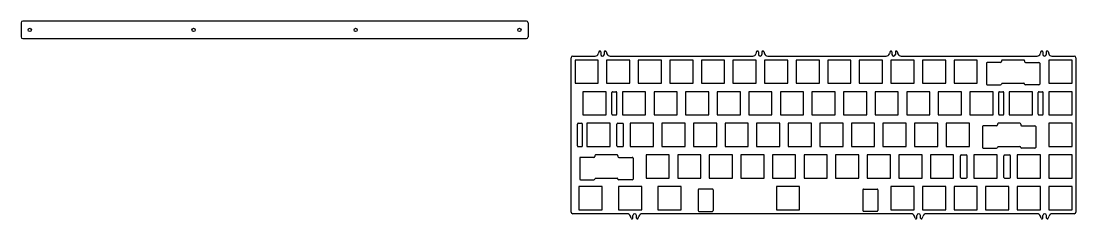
# Model space of a CAD drawing. Header units: millimetres. Extents: x -37 to 1379, y -2 to 984.
# Drawn here: x 743 to 1379, y 853 to 972 of the extents above; entities that cross this region are included whole.
import ezdxf

# ---------------------------------------------------------------- set-up
doc = ezdxf.new("R2010")
doc.units = ezdxf.units.MM
doc.layers.get('0').update_dxf_attribs({"lineweight": 25, "true_color": 0xffffff})
doc.layers.add('brass', color=7, linetype='Continuous', lineweight=25, true_color=0x000000)

msp = doc.modelspace()

# ---------------------------------------------------------------- linework, layer by layer
at = {"color": 7, "true_color": 0x000000}
for p, q in [((1074.6, 856.56), (1074.6, 949.48)), ((1075.6, 950.48), (1089.05, 950.48)), ((1076.94, 948.12), (1076.94, 934.12)), ((1090.94, 948.12), (1076.94, 948.12)), ((1090.94, 934.12), (1090.94, 948.12)), ((1095.99, 948.12), (1095.99, 934.12)), ((1109.99, 948.12), (1095.99, 948.12)), ((1098.05, 950.48), (1184.13, 950.48)), ((1109.99, 934.12), (1109.99, 948.12)), ((1115.04, 948.12), (1115.04, 934.12)), ((1129.04, 948.12), (1115.04, 948.12)), ((1129.04, 934.12), (1129.04, 948.12)), ((1134.09, 948.12), (1134.09, 934.12)), ((1148.09, 948.12), (1134.09, 948.12)), ((1148.09, 934.12), (1148.09, 948.12)), ((1153.14, 948.12), (1153.14, 934.12)), ((1167.14, 948.12), (1153.14, 948.12)), ((1167.14, 934.12), (1167.14, 948.12)), ((1172.19, 948.12), (1172.19, 934.12)), ((1186.19, 948.12), (1172.19, 948.12)), ((1186.19, 934.12), (1186.19, 948.12)), ((1191.24, 948.12), (1191.24, 934.12)), ((1205.24, 948.12), (1191.24, 948.12)), ((1193.12, 950.48), (1264.6, 950.48)), ((1205.24, 934.12), (1205.24, 948.12)), ((1210.29, 948.12), (1210.29, 934.12)), ((1224.29, 948.12), (1210.29, 948.12)), ((1224.29, 934.12), (1224.29, 948.12)), ((1229.34, 948.12), (1229.34, 934.12)), ((1243.34, 948.12), (1229.34, 948.12)), ((1243.34, 934.12), (1243.34, 948.12)), ((1248.39, 948.12), (1248.39, 934.12)), ((1262.39, 948.12), (1248.39, 948.12)), ((1262.39, 934.12), (1262.39, 948.12)), ((1267.44, 948.12), (1267.44, 934.12)), ((1281.44, 948.12), (1267.44, 948.12)), ((1273.6, 950.48), (1355.58, 950.48)), ((1281.44, 934.12), (1281.44, 948.12)), ((1286.49, 948.12), (1286.49, 934.12)), ((1300.49, 948.12), (1286.49, 948.12)), ((1300.49, 934.12), (1300.49, 948.12)), ((1305.54, 948.12), (1305.54, 934.12)), ((1319.54, 948.12), (1305.54, 948.12)), ((1319.54, 934.12), (1319.54, 948.12)), ((1347.61, 948.12), (1334.61, 948.12)), ((1362.69, 948.12), (1362.69, 934.12)), ((1376.69, 948.12), (1362.69, 948.12)), ((1364.57, 950.48), (1378.02, 950.48)), ((1376.69, 934.12), (1376.69, 948.12)), ((1379.02, 949.48), (1379.02, 856.56)), ((1325.01, 946.15), (1325.01, 933.65)), ((1333.61, 946.65), (1325.51, 946.65)), ((1334.11, 947.62), (1334.11, 947.15)), ((1348.61, 946.65), (1356.71, 946.65)), ((1357.21, 946.15), (1357.21, 933.65)), ((1076.94, 934.12), (1090.94, 934.12)), ((1081.7, 929.07), (1081.7, 915.07)), ((1095.7, 929.07), (1081.7, 929.07)), ((1095.7, 915.07), (1095.7, 929.07)), ((1095.99, 934.12), (1109.99, 934.12)), ((1105.51, 929.07), (1105.51, 915.07)), ((1119.51, 929.07), (1105.51, 929.07)), ((1115.04, 934.12), (1129.04, 934.12)), ((1119.51, 915.07), (1119.51, 929.07)), ((1124.56, 929.07), (1124.56, 915.07)), ((1138.56, 929.07), (1124.56, 929.07)), ((1134.09, 934.12), (1148.09, 934.12)), ((1138.56, 915.07), (1138.56, 929.07)), ((1143.61, 929.07), (1143.61, 915.07)), ((1157.61, 929.07), (1143.61, 929.07)), ((1153.14, 934.12), (1167.14, 934.12)), ((1157.61, 915.07), (1157.61, 929.07)), ((1162.66, 929.07), (1162.66, 915.07)), ((1176.66, 929.07), (1162.66, 929.07)), ((1172.19, 934.12), (1186.19, 934.12)), ((1176.66, 915.07), (1176.66, 929.07)), ((1181.71, 929.07), (1181.71, 915.07)), ((1195.71, 929.07), (1181.71, 929.07)), ((1191.24, 934.12), (1205.24, 934.12)), ((1195.71, 915.07), (1195.71, 929.07)), ((1200.76, 929.07), (1200.76, 915.07)), ((1214.76, 929.07), (1200.76, 929.07)), ((1210.29, 934.12), (1224.29, 934.12)), ((1214.76, 915.07), (1214.76, 929.07)), ((1219.81, 929.07), (1219.81, 915.07)), ((1233.81, 929.07), (1219.81, 929.07)), ((1229.34, 934.12), (1243.34, 934.12)), ((1233.81, 915.07), (1233.81, 929.07)), ((1238.86, 929.07), (1238.86, 915.07)), ((1252.86, 929.07), (1238.86, 929.07)), ((1248.39, 934.12), (1262.39, 934.12)), ((1252.86, 915.07), (1252.86, 929.07)), ((1257.91, 929.07), (1257.91, 915.07)), ((1271.91, 929.07), (1257.91, 929.07)), ((1267.44, 934.12), (1281.44, 934.12)), ((1271.91, 915.07), (1271.91, 929.07)), ((1276.96, 929.07), (1276.96, 915.07)), ((1290.96, 929.07), (1276.96, 929.07)), ((1286.49, 934.12), (1300.49, 934.12)), ((1290.96, 915.07), (1290.96, 929.07)), ((1296.01, 929.07), (1296.01, 915.07)), ((1310.01, 929.07), (1296.01, 929.07)), ((1305.54, 934.12), (1319.54, 934.12)), ((1310.01, 915.07), (1310.01, 929.07)), ((1315.06, 929.07), (1315.06, 915.07)), ((1329.06, 929.07), (1315.06, 929.07)), ((1325.51, 933.15), (1333.61, 933.15)), ((1329.06, 915.07), (1329.06, 929.07)), ((1334.11, 933.62), (1334.11, 933.65)), ((1334.61, 934.12), (1347.61, 934.12)), ((1338.87, 929.07), (1338.87, 915.07)), ((1352.87, 929.07), (1338.87, 929.07)), ((1348.11, 933.62), (1348.11, 933.65)), ((1356.71, 933.15), (1348.61, 933.15)), ((1352.87, 915.07), (1352.87, 929.07)), ((1362.69, 934.12), (1376.69, 934.12)), ((1362.69, 929.07), (1362.69, 915.07)), ((1376.69, 929.07), (1362.69, 929.07)), ((1376.69, 915.07), (1376.69, 929.07)), ((1099.1, 915.57), (1099.1, 928.57)), ((1102.1, 915.57), (1102.1, 928.57)), ((1332.47, 915.57), (1332.47, 928.57)), ((1335.47, 915.57), (1335.47, 928.57)), ((1356.28, 915.57), (1356.28, 928.57)), ((1359.28, 915.57), (1359.28, 928.57)), ((1081.7, 915.07), (1095.7, 915.07)), ((1084.08, 910.02), (1084.08, 896.02)), ((1098.08, 910.02), (1084.08, 910.02)), ((1098.08, 896.02), (1098.08, 910.02)), ((1105.51, 915.07), (1119.51, 915.07)), ((1110.27, 910.02), (1110.27, 896.02)), ((1124.27, 910.02), (1110.27, 910.02)), ((1124.27, 896.02), (1124.27, 910.02)), ((1124.56, 915.07), (1138.56, 915.07)), ((1129.32, 910.02), (1129.32, 896.02)), ((1143.32, 910.02), (1129.32, 910.02)), ((1143.32, 896.02), (1143.32, 910.02)), ((1143.61, 915.07), (1157.61, 915.07)), ((1148.37, 910.02), (1148.37, 896.02)), ((1162.37, 910.02), (1148.37, 910.02)), ((1162.37, 896.02), (1162.37, 910.02)), ((1162.66, 915.07), (1176.66, 915.07)), ((1167.42, 910.02), (1167.42, 896.02)), ((1181.42, 910.02), (1167.42, 910.02)), ((1181.42, 896.02), (1181.42, 910.02)), ((1181.71, 915.07), (1195.71, 915.07)), ((1186.47, 910.02), (1186.47, 896.02)), ((1200.47, 910.02), (1186.47, 910.02)), ((1200.47, 896.02), (1200.47, 910.02)), ((1200.76, 915.07), (1214.76, 915.07)), ((1205.52, 910.02), (1205.52, 896.02)), ((1219.52, 910.02), (1205.52, 910.02)), ((1219.52, 896.02), (1219.52, 910.02)), ((1219.81, 915.07), (1233.81, 915.07)), ((1224.57, 910.02), (1224.57, 896.02)), ((1238.57, 910.02), (1224.57, 910.02)), ((1238.57, 896.02), (1238.57, 910.02)), ((1238.86, 915.07), (1252.86, 915.07)), ((1243.62, 910.02), (1243.62, 896.02)), ((1257.62, 910.02), (1243.62, 910.02)), ((1257.62, 896.02), (1257.62, 910.02)), ((1257.91, 915.07), (1271.91, 915.07)), ((1262.67, 910.02), (1262.67, 896.02)), ((1276.67, 910.02), (1262.67, 910.02)), ((1276.67, 896.02), (1276.67, 910.02)), ((1276.96, 915.07), (1290.96, 915.07)), ((1281.72, 910.02), (1281.72, 896.02)), ((1295.72, 910.02), (1281.72, 910.02)), ((1295.72, 896.02), (1295.72, 910.02)), ((1296.01, 915.07), (1310.01, 915.07)), ((1300.77, 910.02), (1300.77, 896.02)), ((1314.77, 910.02), (1300.77, 910.02)), ((1314.77, 896.02), (1314.77, 910.02)), ((1315.06, 915.07), (1329.06, 915.07)), ((1345.23, 910.02), (1332.23, 910.02)), ((1338.87, 915.07), (1352.87, 915.07)), ((1362.69, 915.07), (1376.69, 915.07)), ((1362.69, 910.02), (1362.69, 896.02)), ((1376.69, 910.02), (1362.69, 910.02)), ((1376.69, 896.02), (1376.69, 910.02)), ((1078.34, 896.52), (1078.34, 909.52)), ((1081.34, 896.52), (1081.34, 909.52)), ((1102.18, 896.52), (1102.18, 909.52)), ((1106.18, 896.52), (1106.18, 909.52)), ((1322.63, 908.05), (1322.63, 895.55)), ((1331.23, 908.55), (1323.13, 908.55)), ((1331.73, 909.52), (1331.73, 909.05)), ((1346.23, 908.55), (1354.33, 908.55)), ((1354.83, 908.05), (1354.83, 895.55)), ((1084.08, 896.02), (1098.08, 896.02)), ((1102.34, 890.97), (1089.34, 890.97)), ((1110.27, 896.02), (1124.27, 896.02)), ((1119.8, 890.97), (1119.8, 876.97)), ((1133.8, 890.97), (1119.8, 890.97)), ((1129.32, 896.02), (1143.32, 896.02)), ((1133.8, 876.97), (1133.8, 890.97)), ((1138.85, 890.97), (1138.85, 876.97)), ((1152.85, 890.97), (1138.85, 890.97)), ((1148.37, 896.02), (1162.37, 896.02)), ((1152.85, 876.97), (1152.85, 890.97)), ((1157.9, 890.97), (1157.9, 876.97)), ((1171.9, 890.97), (1157.9, 890.97)), ((1167.42, 896.02), (1181.42, 896.02)), ((1171.9, 876.97), (1171.9, 890.97)), ((1176.95, 890.97), (1176.95, 876.97)), ((1190.95, 890.97), (1176.95, 890.97)), ((1186.47, 896.02), (1200.47, 896.02)), ((1190.95, 876.97), (1190.95, 890.97)), ((1196, 890.97), (1196, 876.97)), ((1210, 890.97), (1196, 890.97)), ((1205.52, 896.02), (1219.52, 896.02)), ((1210, 876.97), (1210, 890.97)), ((1215.05, 890.97), (1215.05, 876.97)), ((1229.05, 890.97), (1215.05, 890.97)), ((1224.57, 896.02), (1238.57, 896.02)), ((1229.05, 876.97), (1229.05, 890.97)), ((1234.1, 890.97), (1234.1, 876.97)), ((1248.1, 890.97), (1234.1, 890.97)), ((1243.62, 896.02), (1257.62, 896.02)), ((1248.1, 876.97), (1248.1, 890.97)), ((1253.15, 890.97), (1253.15, 876.97)), ((1267.15, 890.97), (1253.15, 890.97)), ((1262.67, 896.02), (1276.67, 896.02)), ((1267.15, 876.97), (1267.15, 890.97)), ((1272.2, 890.97), (1272.2, 876.97)), ((1286.2, 890.97), (1272.2, 890.97)), ((1281.72, 896.02), (1295.72, 896.02)), ((1286.2, 876.97), (1286.2, 890.97)), ((1291.25, 890.97), (1291.25, 876.97)), ((1305.25, 890.97), (1291.25, 890.97)), ((1300.77, 896.02), (1314.77, 896.02)), ((1305.25, 876.97), (1305.25, 890.97)), ((1317.44, 890.97), (1317.44, 876.97)), ((1331.44, 890.97), (1317.44, 890.97)), ((1323.13, 895.05), (1331.23, 895.05)), ((1331.44, 876.97), (1331.44, 890.97)), ((1331.73, 895.52), (1331.73, 895.55)), ((1332.23, 896.02), (1345.23, 896.02)), ((1343.64, 890.97), (1343.64, 876.97)), ((1357.64, 890.97), (1343.64, 890.97)), ((1345.73, 895.52), (1345.73, 895.55)), ((1354.33, 895.05), (1346.23, 895.05)), ((1357.64, 876.97), (1357.64, 890.97)), ((1362.69, 896.02), (1376.69, 896.02)), ((1362.69, 890.97), (1362.69, 876.97)), ((1376.69, 890.97), (1362.69, 890.97)), ((1376.69, 876.97), (1376.69, 890.97)), ((1079.74, 889), (1079.74, 876.5)), ((1088.34, 889.5), (1080.24, 889.5)), ((1088.84, 890.47), (1088.84, 890)), ((1103.34, 889.5), (1111.44, 889.5)), ((1111.94, 889), (1111.94, 876.5)), ((1309.35, 877.47), (1309.35, 890.47)), ((1313.35, 877.47), (1313.35, 890.47)), ((1335.54, 877.47), (1335.54, 890.47)), ((1339.54, 877.47), (1339.54, 890.47)), ((1079.32, 871.92), (1079.32, 857.92)), ((1093.32, 871.92), (1079.32, 871.92)), ((1080.24, 876), (1088.34, 876)), ((1088.84, 876.47), (1088.84, 876.5)), ((1089.34, 876.97), (1102.34, 876.97)), ((1093.32, 857.92), (1093.32, 871.92)), ((1102.84, 876.47), (1102.84, 876.5)), ((1103.13, 871.92), (1103.13, 857.92)), ((1117.13, 871.92), (1103.13, 871.92)), ((1111.44, 876), (1103.34, 876)), ((1117.13, 857.92), (1117.13, 871.92)), ((1119.8, 876.97), (1133.8, 876.97)), ((1126.94, 871.92), (1126.94, 857.92)), ((1140.94, 871.92), (1126.94, 871.92)), ((1138.85, 876.97), (1152.85, 876.97)), ((1140.94, 857.92), (1140.94, 871.92)), ((1157.9, 876.97), (1171.9, 876.97)), ((1176.95, 876.97), (1190.95, 876.97)), ((1196, 876.97), (1210, 876.97)), ((1198.38, 871.92), (1198.38, 857.92)), ((1212.38, 871.92), (1198.38, 871.92)), ((1212.38, 857.92), (1212.38, 871.92)), ((1215.05, 876.97), (1229.05, 876.97)), ((1234.1, 876.97), (1248.1, 876.97)), ((1253.15, 876.97), (1267.15, 876.97)), ((1267.44, 871.92), (1267.44, 857.92)), ((1281.44, 871.92), (1267.44, 871.92)), ((1272.2, 876.97), (1286.2, 876.97)), ((1281.44, 857.92), (1281.44, 871.92)), ((1286.49, 871.92), (1286.49, 857.92)), ((1300.49, 871.92), (1286.49, 871.92)), ((1291.25, 876.97), (1305.25, 876.97)), ((1300.49, 857.92), (1300.49, 871.92)), ((1305.54, 871.92), (1305.54, 857.92)), ((1319.54, 871.92), (1305.54, 871.92)), ((1317.44, 876.97), (1331.44, 876.97)), ((1319.54, 857.92), (1319.54, 871.92)), ((1324.59, 871.92), (1324.59, 857.92)), ((1338.59, 871.92), (1324.59, 871.92)), ((1338.59, 857.92), (1338.59, 871.92)), ((1343.64, 876.97), (1357.64, 876.97)), ((1343.64, 871.92), (1343.64, 857.92)), ((1357.64, 871.92), (1343.64, 871.92)), ((1357.64, 857.92), (1357.64, 871.92)), ((1362.69, 876.97), (1376.69, 876.97)), ((1362.69, 871.92), (1362.69, 857.92)), ((1376.69, 871.92), (1362.69, 871.92)), ((1376.69, 857.92), (1376.69, 871.92)), ((1151.18, 869.95), (1151.18, 857.45)), ((1159.78, 870.45), (1151.68, 870.45)), ((1250.98, 870.45), (1259.08, 870.45)), ((1259.58, 869.95), (1259.58, 857.45)), ((1108.39, 855.56), (1075.6, 855.56)), ((1079.32, 857.92), (1093.32, 857.92)), ((1103.13, 857.92), (1117.13, 857.92)), ((1279.71, 855.56), (1117.39, 855.56)), ((1126.94, 857.92), (1140.94, 857.92)), ((1151.68, 856.95), (1159.78, 856.95)), ((1198.38, 857.92), (1212.38, 857.92)), ((1259.08, 856.95), (1250.98, 856.95)), ((1267.44, 857.92), (1281.44, 857.92)), ((1286.49, 857.92), (1300.49, 857.92)), ((1355.71, 855.56), (1288.71, 855.56)), ((1305.54, 857.92), (1319.54, 857.92)), ((1324.59, 857.92), (1338.59, 857.92)), ((1343.64, 857.92), (1357.64, 857.92)), ((1362.69, 857.92), (1376.69, 857.92)), ((1378.02, 855.56), (1364.71, 855.56))]:
    msp.add_line(p, q, dxfattribs=at)
for p, q in [((1091.39, 953.19), (1090.95, 951.86)), ((1091.86, 953.53), (1092, 953.53)), ((1092.5, 953.03), (1092.5, 951.53)), ((1094.6, 953.03), (1094.6, 951.53)), ((1095.1, 953.53), (1095.24, 953.53)), ((1095.71, 953.19), (1096.15, 951.86)), ((1186.46, 953.19), (1186.03, 951.86)), ((1186.94, 953.53), (1187.07, 953.53)), ((1187.57, 953.03), (1187.57, 951.53)), ((1189.67, 953.03), (1189.67, 951.53)), ((1190.17, 953.53), (1190.31, 953.53)), ((1190.79, 953.19), (1191.22, 951.86)), ((1266.94, 953.19), (1266.5, 951.86)), ((1267.41, 953.53), (1267.55, 953.53)), ((1268.05, 953.03), (1268.05, 951.53)), ((1270.15, 953.03), (1270.15, 951.53)), ((1270.65, 953.53), (1270.79, 953.53)), ((1271.26, 953.19), (1271.7, 951.86)), ((1357.91, 953.19), (1357.48, 951.86)), ((1358.39, 953.53), (1358.52, 953.53)), ((1359.02, 953.03), (1359.02, 951.53)), ((1361.12, 953.03), (1361.12, 951.53)), ((1361.62, 953.53), (1361.76, 953.53)), ((1362.24, 953.19), (1362.67, 951.86)), ((1348.11, 947.62), (1348.11, 947.15)), ((1099.6, 929.07), (1101.6, 929.07)), ((1332.97, 929.07), (1334.97, 929.07)), ((1356.78, 929.07), (1358.78, 929.07)), ((1078.84, 910.02), (1080.84, 910.02)), ((1099.6, 915.07), (1101.6, 915.07)), ((1102.68, 910.02), (1105.68, 910.02)), ((1332.97, 915.07), (1334.97, 915.07)), ((1356.78, 915.07), (1358.78, 915.07)), ((1345.73, 909.52), (1345.73, 909.05)), ((1078.84, 896.02), (1080.84, 896.02)), ((1102.68, 896.02), (1105.68, 896.02)), ((1309.85, 890.97), (1312.85, 890.97)), ((1336.04, 890.97), (1339.04, 890.97)), ((1102.84, 890.47), (1102.84, 890)), ((1309.85, 876.97), (1312.85, 876.97)), ((1336.04, 876.97), (1339.04, 876.97)), ((1160.28, 869.95), (1160.28, 857.45)), ((1250.48, 869.95), (1250.48, 857.45)), ((1110.73, 852.85), (1110.29, 854.18)), ((1111.2, 852.51), (1111.34, 852.51)), ((1111.84, 853.01), (1111.84, 854.51)), ((1113.94, 853.01), (1113.94, 854.51)), ((1114.44, 852.51), (1114.58, 852.51)), ((1115.05, 852.85), (1115.49, 854.18)), ((1282.05, 852.85), (1281.61, 854.18)), ((1282.52, 852.51), (1282.66, 852.51)), ((1283.16, 853.01), (1283.16, 854.51)), ((1285.26, 853.01), (1285.26, 854.51)), ((1285.76, 852.51), (1285.9, 852.51)), ((1286.37, 852.85), (1286.81, 854.18)), ((1358.05, 852.85), (1357.61, 854.18)), ((1358.52, 852.51), (1358.66, 852.51)), ((1359.16, 853.01), (1359.16, 854.51)), ((1361.26, 853.01), (1361.26, 854.51)), ((1361.76, 852.51), (1361.9, 852.51)), ((1362.37, 852.85), (1362.81, 854.18))]:
    msp.add_line(p, q)
for centre in [(748.08, 966.28), (846.85, 966.21), (944.62, 966.21), (1043.39, 966.28)]:
    msp.add_circle(centre, 1)
for centre, radius, start, end in [((1075.6, 949.48), 1, 90, 180), ((1089.05, 952.48), 2, 270, 341.84729), ((1091.86, 953.03), 0.5, 90, 161.84729), ((1092, 953.03), 0.5, 0, 90), ((1093.55, 951.53), 1.05, 180, 341.00335), ((1093.55, 951.53), 1.05, 341.00335, 360), ((1095.1, 953.03), 0.5, 90, 180), ((1095.24, 953.03), 0.5, 18.15271, 90), ((1098.05, 952.48), 2, 198.15271, 270), ((1184.13, 952.48), 2, 270, 341.84729), ((1186.94, 953.03), 0.5, 90, 161.84729), ((1187.07, 953.03), 0.5, 0, 90), ((1188.62, 951.53), 1.05, 180, 360), ((1190.17, 953.03), 0.5, 90, 180), ((1190.31, 953.03), 0.5, 18.15271, 90), ((1193.12, 952.48), 2, 198.15271, 270), ((1264.6, 952.48), 2, 270, 341.84729), ((1267.41, 953.03), 0.5, 90, 161.84729), ((1267.55, 953.03), 0.5, 0, 90), ((1269.1, 951.53), 1.05, 180, 360), ((1270.65, 953.03), 0.5, 90, 180), ((1270.79, 953.03), 0.5, 18.15271, 90), ((1273.6, 952.48), 2, 198.15271, 270), ((1334.61, 947.62), 0.5, 90, 180), ((1347.61, 947.62), 0.5, 0, 90), ((1355.58, 952.48), 2, 270, 341.84729), ((1358.39, 953.03), 0.5, 90, 161.84729), ((1358.52, 953.03), 0.5, 0, 90), ((1360.07, 951.53), 1.05, 180, 360), ((1361.62, 953.03), 0.5, 90, 180), ((1361.76, 953.03), 0.5, 18.15271, 90), ((1364.57, 952.48), 2, 198.15271, 270), ((1378.02, 949.48), 1, 0, 90), ((1325.51, 946.15), 0.5, 90, 180), ((1333.61, 947.15), 0.5, 270, 0), ((1348.61, 947.15), 0.5, 180, 270), ((1356.71, 946.15), 0.5, 0, 90), ((1099.6, 928.57), 0.5, 90, 180), ((1101.6, 928.57), 0.5, 0, 90), ((1325.51, 933.65), 0.5, 180, 270), ((1332.97, 928.57), 0.5, 90, 180), ((1333.61, 933.65), 0.5, 270, 0), ((1334.61, 933.62), 0.5, 90, 180), ((1334.97, 928.57), 0.5, 0, 90), ((1347.61, 933.62), 0.5, 0, 90), ((1348.61, 933.65), 0.5, 180, 270), ((1356.78, 928.57), 0.5, 90, 180), ((1356.71, 933.65), 0.5, 270, 0), ((1358.78, 928.57), 0.5, 0, 90), ((1078.84, 909.52), 0.5, 90, 180), ((1080.84, 909.52), 0.5, 0, 90), ((1099.6, 915.57), 0.5, 180, 270), ((1101.6, 915.57), 0.5, 270, 0), ((1102.68, 909.52), 0.5, 90, 180), ((1105.68, 909.52), 0.5, 0, 90), ((1332.23, 909.52), 0.5, 90, 180), ((1332.97, 915.57), 0.5, 180, 270), ((1334.97, 915.57), 0.5, 270, 0), ((1345.23, 909.52), 0.5, 0, 90), ((1356.78, 915.57), 0.5, 180, 270), ((1358.78, 915.57), 0.5, 270, 0), ((1323.13, 908.05), 0.5, 90, 180), ((1331.23, 909.05), 0.5, 270, 0), ((1346.23, 909.05), 0.5, 180, 270), ((1354.33, 908.05), 0.5, 0, 90), ((1078.84, 896.52), 0.5, 180, 270), ((1080.84, 896.52), 0.5, 270, 0), ((1089.34, 890.47), 0.5, 90, 180), ((1102.68, 896.52), 0.5, 180, 270), ((1102.34, 890.47), 0.5, 0, 90), ((1105.68, 896.52), 0.5, 270, 0), ((1309.85, 890.47), 0.5, 90, 180), ((1312.85, 890.47), 0.5, 0, 90), ((1323.13, 895.55), 0.5, 180, 270), ((1331.23, 895.55), 0.5, 270, 0), ((1332.23, 895.52), 0.5, 90, 180), ((1336.04, 890.47), 0.5, 90, 180), ((1339.04, 890.47), 0.5, 0, 90), ((1345.23, 895.52), 0.5, 0, 90), ((1346.23, 895.55), 0.5, 180, 270), ((1354.33, 895.55), 0.5, 270, 0), ((1080.24, 889), 0.5, 90, 180), ((1088.34, 890), 0.5, 270, 0), ((1103.34, 890), 0.5, 180, 270), ((1111.44, 889), 0.5, 0, 90), ((1080.24, 876.5), 0.5, 180, 270), ((1088.34, 876.5), 0.5, 270, 0), ((1089.34, 876.47), 0.5, 90, 180), ((1102.34, 876.47), 0.5, 0, 90), ((1103.34, 876.5), 0.5, 180, 270), ((1111.44, 876.5), 0.5, 270, 0), ((1309.85, 877.47), 0.5, 180, 270), ((1312.85, 877.47), 0.5, 270, 0), ((1336.04, 877.47), 0.5, 180, 270), ((1339.04, 877.47), 0.5, 270, 0), ((1151.68, 869.95), 0.5, 90, 180), ((1159.78, 869.95), 0.5, 0, 90), ((1250.98, 869.95), 0.5, 90, 180), ((1259.08, 869.95), 0.5, 0, 90), ((1075.6, 856.56), 1, 180, 270), ((1108.39, 853.56), 2, 18.15271, 90), ((1111.2, 853.01), 0.5, 198.15271, 270), ((1111.34, 853.01), 0.5, 270, 0), ((1112.89, 854.51), 1.05, 0, 180), ((1114.44, 853.01), 0.5, 180, 270), ((1114.58, 853.01), 0.5, 270, 341.84729), ((1117.39, 853.56), 2, 90, 161.84729), ((1151.68, 857.45), 0.5, 180, 270), ((1159.78, 857.45), 0.5, 270, 0), ((1250.98, 857.45), 0.5, 180, 270), ((1259.08, 857.45), 0.5, 270, 0), ((1279.71, 853.56), 2, 18.15271, 90), ((1282.52, 853.01), 0.5, 198.15271, 270), ((1282.66, 853.01), 0.5, 270, 0), ((1284.21, 854.51), 1.05, 0, 180), ((1285.76, 853.01), 0.5, 180, 270), ((1285.9, 853.01), 0.5, 270, 341.84729), ((1288.71, 853.56), 2, 90, 161.84729), ((1355.71, 853.56), 2, 18.15271, 90), ((1358.52, 853.01), 0.5, 198.15271, 270), ((1358.66, 853.01), 0.5, 270, 0), ((1360.21, 854.51), 1.05, 0, 180), ((1361.76, 853.01), 0.5, 180, 270), ((1361.9, 853.01), 0.5, 270, 341.84729), ((1364.71, 853.56), 2, 90, 161.84729), ((1378.02, 856.56), 1, 270, 0)]:
    msp.add_arc(centre, radius, start, end)
at = {"layer": 'brass'}
for p, q in [((742.83, 970.53), (742.83, 962.03)), ((1047.64, 971.53), (743.83, 971.53)), ((1048.64, 970.53), (1048.64, 962.03)), ((743.83, 961.03), (1047.64, 961.03))]:
    msp.add_line(p, q, dxfattribs=at)
for centre, start, end in [((743.83, 970.53), 90, 180), ((1047.64, 970.53), 0, 90), ((743.83, 962.03), 180, 270), ((1047.64, 962.03), 270, 0)]:
    msp.add_arc(centre, 1, start, end, dxfattribs=at)

doc.saveas('drawing.dxf')
